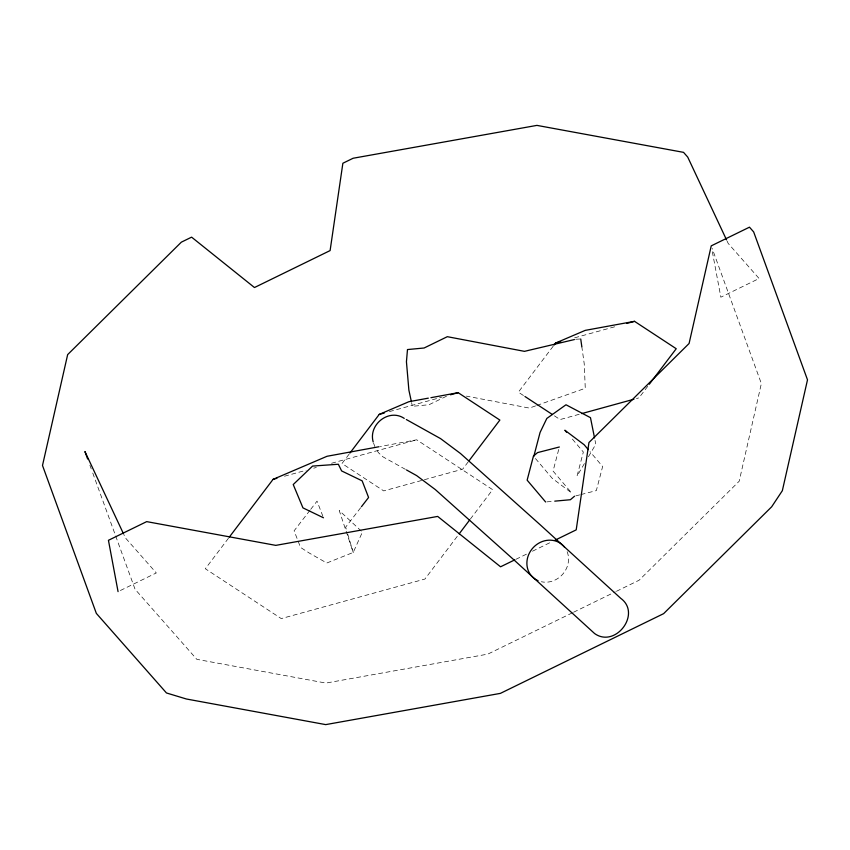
<?xml version="1.0" encoding="UTF-8"?>
<svg xmlns="http://www.w3.org/2000/svg" width="850" height="850" viewBox="0 0 850 850"><rect width="100%" height="100%" fill="white"/><g stroke="black" fill="none" stroke-linecap="round" stroke-linejoin="round"><path stroke-width="0.64" stroke-dasharray="4.25 3.19" d="M558.705 449.522L553.063 471.059L571.54 492.862L552.245 478.348L534.608 457.523M584.407 463.579L577.033 476.085L583.334 452.019L570.732 437.155M588.434 456.758L595.808 444.242L595.043 440.449M228.448 538.252L205.339 568.746L281.265 618.588L424.915 579.052L457.587 535.936M349.138 454.112L342.008 463.516L383.722 490.907L423.194 480.048M553.201 346.194L518.362 392.169L523.855 395.781M468.201 461.869L462.655 469.179L424.458 479.697M470.337 519.106L492.649 489.664L416.723 439.811L380.322 446.494M647.721 386.336L639.009 397.832L636.469 398.533M309.931 510.351L294.111 530.804L300.549 547.442L309.57 553.222L326.804 563.008L353.217 552.447L362.408 532.1L339.224 510.51L353.217 552.447L347.161 532.206M310.717 509.331L317.039 501.149L323.467 517.778M360.676 507.705L345.652 527.138L346.789 530.942M446.431 396.249L429.016 404.738L412.377 406.3L411.57 402.571M120.381 590.506L156.304 572.953L125.428 537.912L123.739 534.31M515.929 559.3L526.564 554.104M532.472 551.214L551.384 541.981M572.379 612.818L487.804 654.128L325.922 683.071L196.807 659.324L135.054 589.241L91.704 470.146M573.569 612.234L615.251 591.876M616.452 591.292L639.083 580.242L739.202 481.206L761.356 383.562L712.141 248.338M535.596 405.886L529.38 408.085L466.374 396.111M536.839 405.45L585.268 388.269L584.226 363.789L581.836 346.811M574.674 337.801L616.686 326.241M389.406 411.602L441.607 397.237M284.516 476.212L306.127 470.263M313.756 468.159L316.296 467.457M331.553 463.261L416.723 439.811M579.179 414.301L560.086 419.56L553.499 415.236M575.811 495.89L579.657 494.891M580.943 494.562L596.328 490.609L602.629 466.544L590.028 451.669M575.716 339.246L580.731 338.98M546.922 501.861L553.446 501.266M405.386 469.338L382.914 456.811L378.494 452.731L376.507 449.692M727.101 241.071L728.227 243.472L759.103 278.513L720.853 297.192L711.96 249.709M89.898 465.184L91.248 468.902M373.586 443.094L374.786 446.526M567.152 551.692A21.951 19.869 -47.6 0 1 562.87 574.037A21.951 19.869 -47.6 0 1 541.322 581.74"/><path stroke-width="1.27" d="M533.768 456.535L540.069 432.469L546.826 418.444L565.994 404.77L590.474 417.669L594.543 437.92M229.245 537.2L273.073 479.358L327.027 456.28L379.026 446.739M349.924 453.071L379.228 414.407L408.871 401.721L428.326 398.151M553.998 345.153L555.581 343.06L585.225 330.374L634.514 321.332L676.228 348.723L649.304 384.253M468.987 460.817L499.864 420.07L458.15 392.679L430.918 397.683M459.181 533.832L469.54 520.158M361.462 506.685L368.581 497.484L362.153 480.845L341.626 470.932L338.342 464.249L312.566 466.076L293.229 484.543L302.951 507.875L323.467 517.778M574.526 496.219L570.403 499.726L554.753 501.149M514.749 559.874L500.565 566.801L437.686 516.418L275.804 545.371L146.689 521.624L108.439 540.303L118.065 591.632M554.923 540.249L576.204 529.858L588.954 442.531L689.084 343.496L711.237 245.863L749.477 227.173L753.663 231.923L807.5 379.833L782.34 490.705L771.673 506.791L663.627 613.647L500.395 693.377L325.72 724.614L186.394 698.997L166.462 692.963L96.337 613.381L42.5 465.471L67.66 354.599L181.347 242.154L191.601 237.15L254.469 287.534L330.108 250.58L342.869 163.253L353.111 158.249L536.934 125.386L683.538 152.352L687.724 157.091L726.537 239.87M555.581 343.06L560.671 341.658M626.875 323.436L634.514 321.332M379.228 414.407L384.317 413.004M450.511 394.783L458.15 392.679M273.073 479.358L276.888 478.306M581.719 413.599L633.919 399.234M559.364 446.994L537.572 452.604L533.439 456.099L527.138 480.165L545.615 501.978M574.441 339.543L524.482 351.348L447.323 336.685L424.118 348.001L407.479 349.562L406.438 361.771L408.882 390.139L411.304 401.328M404.239 418.402C388.971 408.064 368.156 424.66 373.192 441.947M406.321 419.528L440.598 438.632L460.519 453.528L540.685 525.226L620.755 598.336C641.835 613.711 615.421 648.454 594.607 633.548L514.633 560.522L435.264 489.536L416.627 475.596L406.513 469.965M524.949 396.493L552.394 414.513M588.349 449.692L584.152 444.731L564.857 430.217L566.536 432.193M123.176 533.109L84.926 451.541L87.635 458.979M580.731 338.98L581.836 346.811M538.061 580.699A21.951 19.869 -47.6 0 1 531.919 549.121A21.951 19.869 -47.6 0 1 564.549 547.156"/></g></svg>
